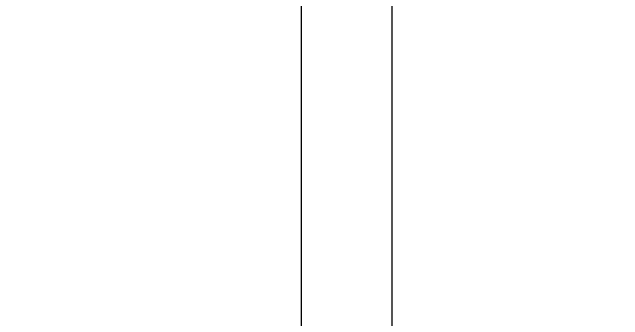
# Model space of a CAD drawing. Header units: millimetres. Extents: x -17017 to 628417, y -109036 to 199237.
# Drawn here: x 326195.71 to 326235.86, y -80963.5 to -80943.27 of the extents above; entities that cross this region are included whole.
import ezdxf

# ---------------------------------------------------------------- set-up
doc = ezdxf.new("R2010")
doc.units = ezdxf.units.MM
for name, color, linetype, lineweight in [('A-GENM-____-MCUT', 7, 'Continuous', 25), ('A-GENM-____-OTLN-1', 7, 'Continuous', 25), ('A-WALL-____-PATT-1', 7, 'Continuous', 9)]:
    doc.layers.add(name, color=color, linetype=linetype, lineweight=lineweight)

# ---------------------------------------------------------------- blocks, each defined once
blk = doc.blocks.new('154_Стойка_СКБ_Уголок - СМ-2480_200-28346303-АР1_План отверстий 3 этажа в осях 1-64_А-ГГ')
at = {"layer": 'A-GENM-____-MCUT'}
for p, q in [((125, 156), (125, 81)), ((131, 81), (131, 150))]:
    blk.add_line(p, q, dxfattribs=at)

msp = doc.modelspace()

# ---------------------------------------------------------------- hatches: boundary and pattern name
at = {"layer": 'A-WALL-____-PATT-1'}
h = msp.add_hatch(dxfattribs=at)
h.set_pattern_fill('FP_6', color=256, style=0, pattern_type=2)
h.set_pattern_definition([(135, (283770.707, -86863.456), (-35.35534, -35.35534), [])])
h.paths.add_polyline_path([(327943.638, -80982.414), (328120.707, -80982.414), (328120.707, -80782.414), (327926.707, -80782.414), (327926.707, -80851.414), (327920.707, -80851.414), (327920.707, -80913.414), (327926.707, -80913.414), (327926.707, -80982.414)], flags=0)
h.paths.add_polyline_path([(326214.707, -80982.414), (326214.707, -80913.414), (326220.707, -80913.414), (326220.707, -80851.414), (326214.707, -80851.414), (326214.707, -80782.414), (325620.707, -80782.414), (325620.707, -80982.414), (326176.173, -80982.414)], flags=0)

# ---------------------------------------------------------------- block references
at = {"layer": 'A-GENM-____-OTLN-1', "rotation": 180}
msp.add_blockref('154_Стойка_СКБ_Уголок - СМ-2480_200-28346303-АР1_План отверстий 3 этажа в осях 1-64_А-ГГ', (326345.707, -80832.414), dxfattribs=at)

doc.saveas('drawing.dxf')
